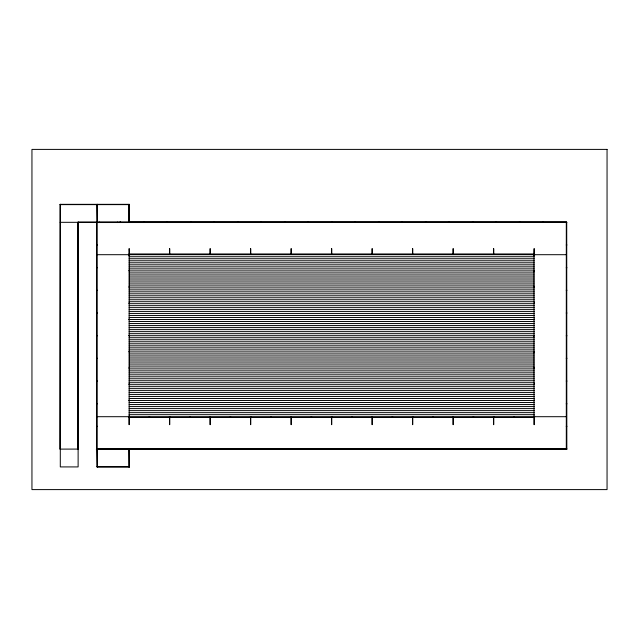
<?xml version="1.0" encoding="UTF-8"?>
<svg xmlns="http://www.w3.org/2000/svg" width="639" height="639" viewBox="0 0 639 639"><rect width="100%" height="100%" fill="white"/><g stroke="black" fill="none" stroke-linecap="round" stroke-linejoin="round"><path stroke-width="0.96" d="M60.178 204.48L129.27 204.48M60.162 204.624L129.294 204.624M129.15 221.877L129.437 222.444M96.888 222.156L77.982 222.156L77.982 449.241L78.262 222.156M129.006 222.156L566.689 222.156L566.793 449.345L96.321 449.241L566.689 448.961M60.178 222.316L566.793 222.3M77.982 222.444L96.888 222.444M566.689 222.444L129.006 222.444L129.006 204.336M96.505 222.54L566.553 222.5M96.505 244.737L96.992 244.737M566.306 244.737L566.793 244.737M96.505 245.224L96.992 245.224M566.306 245.224L566.793 245.224M534.148 253.971L129.15 253.971L129.15 417.427L534.148 417.427M129.597 254.258L128.703 254.258L128.703 255.145L129.597 255.145M533.701 254.258L534.595 254.258L534.595 255.145L533.701 255.145M129.413 254.434L128.886 254.434L129.413 254.961M96.753 254.697L566.553 254.697M534.052 254.793L534.244 248.715M129.15 256.726L534.148 256.726M129.15 258.747L534.148 258.747M129.15 260.776L534.148 260.776M129.15 262.797L534.148 262.797M129.15 264.826L534.148 264.826M129.15 266.846L534.148 266.846M96.505 267.414L96.992 267.414M566.306 267.414L566.793 267.414M96.505 267.901L96.992 267.901M566.306 267.901L566.793 267.901M129.15 268.875L534.148 268.875M129.413 270.64L128.886 270.64L129.413 271.16M129.15 270.896L534.148 270.896M129.15 272.925L534.148 272.925M129.15 274.954L534.148 274.954M129.15 276.975L534.148 276.975M129.15 279.003L534.148 279.003M129.15 281.024L534.148 281.024M129.15 283.053L534.148 283.053M129.15 285.074L534.148 285.074M129.413 286.839L128.886 286.839L129.413 287.366M129.15 287.103L534.148 287.103M129.15 289.124L534.148 289.124M96.505 290.098L96.992 290.098M566.306 290.098L566.793 290.098M96.505 290.585L96.992 290.585M566.306 290.585L566.793 290.585M129.15 291.152L534.148 291.152M129.15 293.173L534.148 293.173M129.15 295.202L534.148 295.202M129.15 297.223L534.148 297.223M129.15 299.252L534.148 299.252M129.15 301.273L534.148 301.273M129.413 303.038L128.886 303.038L129.413 303.565M129.15 303.301L534.148 303.301M129.15 305.322L534.148 305.322M129.15 307.351L534.148 307.351M129.15 309.372L534.148 309.372M129.15 311.401L534.148 311.401M96.505 312.775L96.992 312.775M566.306 312.775L566.793 312.775M96.505 313.262L96.992 313.262M566.306 313.262L566.793 313.262M129.15 313.422L534.148 313.422M129.15 315.45L534.148 315.45M129.15 317.471L534.148 317.471M129.413 319.236L128.886 319.236L129.413 319.764M129.15 319.5L534.148 319.5M129.15 321.529L534.148 321.529M129.15 323.55L534.148 323.55M129.15 325.578L534.148 325.578M129.15 327.599L534.148 327.599M129.15 329.628L534.148 329.628M129.15 331.649L534.148 331.649M129.15 333.678L534.148 333.678M96.505 335.459L96.992 335.459M129.413 335.435L128.886 335.435L129.413 335.962M566.306 335.459L566.793 335.459M129.15 335.699L534.148 335.699M96.505 335.946L96.992 335.946M566.306 335.946L566.793 335.946M129.15 337.727L534.148 337.727M129.15 339.748L534.148 339.748M129.15 341.777L534.148 341.777M129.15 343.798L534.148 343.798M129.15 345.827L534.148 345.827M129.15 347.848L534.148 347.848M129.15 349.876L534.148 349.876M129.413 351.634L128.886 351.634L129.413 352.161M129.15 351.897L534.148 351.897M129.15 353.926L534.148 353.926M129.15 355.947L534.148 355.947M129.15 357.976L534.148 357.976M96.505 358.136L96.992 358.136M566.306 358.136L566.793 358.136M96.505 358.623L96.992 358.623M566.306 358.623L566.793 358.623M129.15 359.997L534.148 359.997M129.15 362.025L534.148 362.025M129.15 364.046L534.148 364.046M129.15 366.075L534.148 366.075M129.413 367.84L128.886 367.84L129.413 368.36M129.15 368.104L534.148 368.104M129.15 370.125L534.148 370.125M129.15 372.154L534.148 372.154M129.15 374.174L534.148 374.174M129.15 376.203L534.148 376.203M129.15 378.224L534.148 378.224M129.15 380.253L534.148 380.253M96.505 380.82L96.992 380.82M566.306 380.82L566.793 380.82M96.505 381.299L96.992 381.299M566.306 381.299L566.793 381.299M129.15 382.274L534.148 382.274M129.413 384.039L128.886 384.039L129.413 384.566M129.15 384.303L534.148 384.303M129.15 386.323L534.148 386.323M129.15 388.352L534.148 388.352M129.15 390.373L534.148 390.373M129.15 392.402L534.148 392.402M129.15 394.423L534.148 394.423M129.15 396.452L534.148 396.452M129.15 398.472L534.148 398.472M129.413 400.238L128.886 400.238L129.413 400.765M129.15 400.501L534.148 400.501M129.15 402.522L534.148 402.522M96.505 403.497L96.992 403.497M566.306 403.497L566.793 403.497M96.505 403.984L96.992 403.984M566.306 403.984L566.793 403.984M129.15 404.551L534.148 404.551M129.15 406.572L534.148 406.572M129.15 408.601L534.148 408.601M129.15 410.621L534.148 410.621M129.15 412.65L534.148 412.65M129.15 414.671L534.148 414.671M129.597 416.253L128.703 416.253L128.703 417.147L129.597 417.147M533.701 416.253L534.595 416.253L534.595 417.147L533.701 417.147M129.413 416.436L128.886 416.436L129.413 416.963M96.753 416.7L566.553 416.7M148.951 417.147L149.845 417.147M169.207 417.147L170.094 417.147M189.456 417.147L190.342 417.147M209.704 417.147L210.598 417.147M229.952 417.147L230.847 417.147M250.208 417.147L251.095 417.147M270.457 417.147L271.343 417.147M290.705 417.147L291.592 417.147M310.953 417.147L311.848 417.147M331.202 417.147L332.096 417.147M351.458 417.147L352.345 417.147M371.706 417.147L372.593 417.147M391.955 417.147L392.849 417.147M412.203 417.147L413.098 417.147M432.451 417.147L433.346 417.147M452.708 417.147L453.594 417.147M472.956 417.147L473.842 417.147M493.204 417.147L494.099 417.147M513.452 417.147L514.347 417.147M96.505 426.173L96.992 426.173M566.306 426.173L566.793 426.173M96.505 426.66L96.992 426.66M566.306 426.66L566.793 426.66M96.505 448.858L566.793 448.858M60.178 449.113L78.238 449.081M96.505 449.097L566.793 449.097M97.152 466.797L129.15 466.797M97.032 466.917L129.27 466.917M97.296 448.961L97.296 467.061L97.016 448.961M566.553 449.305L566.553 222.1L96.505 222.06L96.505 449.345M566.306 222.3L566.306 449.345M543.302 222.06L543.302 222.54M543.302 448.858L543.302 449.345M543.062 222.1L543.062 222.5M543.062 448.897L543.062 449.305M542.815 222.06L542.815 222.54M542.815 448.858L542.815 449.345M534.244 416.604L534.244 424.647M534.052 248.715L534.052 424.647M519.811 222.06L519.811 222.54M519.811 448.858L519.811 449.345M519.571 222.1L519.571 222.5M519.571 448.897L519.571 449.305M519.323 222.06L519.323 222.54M519.323 448.858L519.323 449.345M496.319 222.06L496.319 222.54M496.319 448.858L496.319 449.345M496.08 222.1L496.08 222.5M496.08 448.897L496.08 449.305M495.84 222.06L495.84 222.54M495.84 448.858L495.84 449.345M493.747 248.715L493.747 253.811M493.747 416.604L493.747 424.647M493.556 248.715L493.556 253.811M493.556 416.604L493.556 424.647M472.836 222.06L472.836 222.54M472.836 448.858L472.836 449.345M472.588 222.1L472.588 222.5M472.588 448.897L472.588 449.305M472.349 222.06L472.349 222.54M472.349 448.858L472.349 449.345M453.251 248.715L453.251 253.811M453.251 416.604L453.251 424.647M453.051 248.715L453.051 253.811M453.051 416.604L453.051 424.647M449.345 222.06L449.345 222.54M449.345 448.858L449.345 449.345M449.097 222.1L449.097 222.5M449.097 448.897L449.097 449.305M448.858 222.06L448.858 222.54M448.858 448.858L448.858 449.345M425.854 222.06L425.854 222.54M425.854 448.858L425.854 449.345M425.614 222.1L425.614 222.5M425.614 448.897L425.614 449.305M425.366 222.06L425.366 222.54M425.366 448.858L425.366 449.345M412.746 248.715L412.746 253.811M412.746 416.604L412.746 424.647M412.554 248.715L412.554 253.811M412.554 416.604L412.554 424.647M402.362 222.06L402.362 222.54M402.362 448.858L402.362 449.345M402.123 222.1L402.123 222.5M402.123 448.897L402.123 449.305M401.875 222.06L401.875 222.54M401.875 448.858L401.875 449.345M378.871 222.06L378.871 222.54M378.871 448.858L378.871 449.345M378.631 222.1L378.631 222.5M378.631 448.897L378.631 449.305M378.384 222.06L378.384 222.54M378.384 448.858L378.384 449.345M372.249 248.715L372.249 253.811M372.249 416.604L372.249 424.647M372.05 248.715L372.05 253.811M372.05 416.604L372.05 424.647M355.38 222.06L355.38 222.54M355.38 448.858L355.38 449.345M355.14 222.1L355.14 222.5M355.14 448.897L355.14 449.305M354.901 222.06L354.901 222.54M354.901 448.858L354.901 449.345M331.897 222.06L331.897 222.54M331.897 448.858L331.897 449.345M331.745 248.715L331.745 253.811M331.745 416.604L331.745 424.647M331.649 222.1L331.649 222.5M331.649 448.897L331.649 449.305M331.553 248.715L331.553 253.811M331.553 416.604L331.553 424.647M331.409 222.06L331.409 222.54M331.409 448.858L331.409 449.345M308.405 222.06L308.405 222.54M308.405 448.858L308.405 449.345M308.158 222.1L308.158 222.5M308.158 448.897L308.158 449.305M307.918 222.06L307.918 222.54M307.918 448.858L307.918 449.345M291.248 248.715L291.248 253.811M291.248 416.604L291.248 424.647M291.057 248.715L291.057 253.811M291.057 416.604L291.057 424.647M284.914 222.06L284.914 222.54M284.914 448.858L284.914 449.345M284.667 222.1L284.667 222.5M284.667 448.897L284.667 449.305M284.427 222.06L284.427 222.54M284.427 448.858L284.427 449.345M261.423 222.06L261.423 222.54M261.423 448.858L261.423 449.345M261.183 222.1L261.183 222.5M261.183 448.897L261.183 449.305M260.936 222.06L260.936 222.54M260.936 448.858L260.936 449.345M250.744 248.715L250.744 253.811M250.744 416.604L250.744 424.647M250.552 248.715L250.552 253.811M250.552 416.604L250.552 424.647M237.932 222.06L237.932 222.54M237.932 448.858L237.932 449.345M237.692 222.1L237.692 222.5M237.692 448.897L237.692 449.305M237.444 222.06L237.444 222.54M237.444 448.858L237.444 449.345M214.44 222.06L214.44 222.54M214.44 448.858L214.44 449.345M214.201 222.1L214.201 222.5M214.201 448.897L214.201 449.305M213.953 222.06L213.953 222.54M213.953 448.858L213.953 449.345M210.247 248.715L210.247 253.811M210.247 416.604L210.247 424.647M210.055 248.715L210.055 253.811M210.055 416.604L210.055 424.647M190.949 222.06L190.949 222.54M190.949 448.858L190.949 449.345M190.71 222.1L190.71 222.5M190.71 448.897L190.71 449.305M190.47 222.06L190.47 222.54M190.47 448.858L190.47 449.345M169.75 248.715L169.75 253.811M169.75 416.604L169.75 424.647M169.551 248.715L169.551 253.811M169.551 416.604L169.551 424.647M167.466 222.06L167.466 222.54M167.466 448.858L167.466 449.345M167.218 222.1L167.218 222.5M167.218 448.897L167.218 449.305M166.979 222.06L166.979 222.54M166.979 448.858L166.979 449.345M143.975 222.06L143.975 222.54M143.975 448.858L143.975 449.345M143.727 222.1L143.727 222.5M143.727 448.897L143.727 449.305M143.487 222.06L143.487 222.54M143.487 448.858L143.487 449.345M129.294 222.444L129.294 204.336L60.162 204.336L60.162 449.241L60.441 204.336M129.246 248.715L129.246 254.793L129.054 248.715M129.246 416.604L129.246 424.647M129.294 448.961L129.294 467.061L129.006 448.961M129.15 204.36L129.15 222.444M129.15 448.961L129.086 467.061M129.054 416.604L129.054 424.647M120.483 222.06L120.483 222.54M120.483 448.858L120.483 449.345M120.244 222.1L120.244 222.5M120.244 448.897L120.244 449.305M119.996 222.06L119.996 222.54M119.996 448.858L119.996 449.345M117.408 222.1L117.408 222.5M117.408 448.897L117.408 449.305M99.588 222.1L99.588 222.5M99.588 448.897L99.588 449.305M97.296 204.336L97.296 222.444L97.016 204.336M97.152 204.36L97.152 222.3M97.152 449.097L97.224 467.061M96.992 222.06L96.992 449.345M96.753 222.1L96.753 449.305M78.118 222.18L78.118 466.917L60.298 466.917L60.298 204.36M607.05 149.398L31.95 149.398L31.95 489.602L607.05 489.602L607.05 149.398M534.412 254.434L533.885 254.961L534.412 254.434M534.412 270.64L533.885 271.16L534.412 270.64M534.412 286.839L533.885 287.366L534.412 286.839M534.412 303.038L533.885 303.565L534.412 303.038M534.412 319.236L533.885 319.764L534.412 319.236M534.412 335.435L533.885 335.962L534.412 335.435M534.412 351.634L533.885 352.161L534.412 351.634M534.412 367.84L533.885 368.36L534.412 367.84M534.412 384.039L533.885 384.566L534.412 384.039M534.412 400.238L533.885 400.765L534.412 400.238M534.412 416.436L533.885 416.963L534.412 416.436"/></g></svg>
